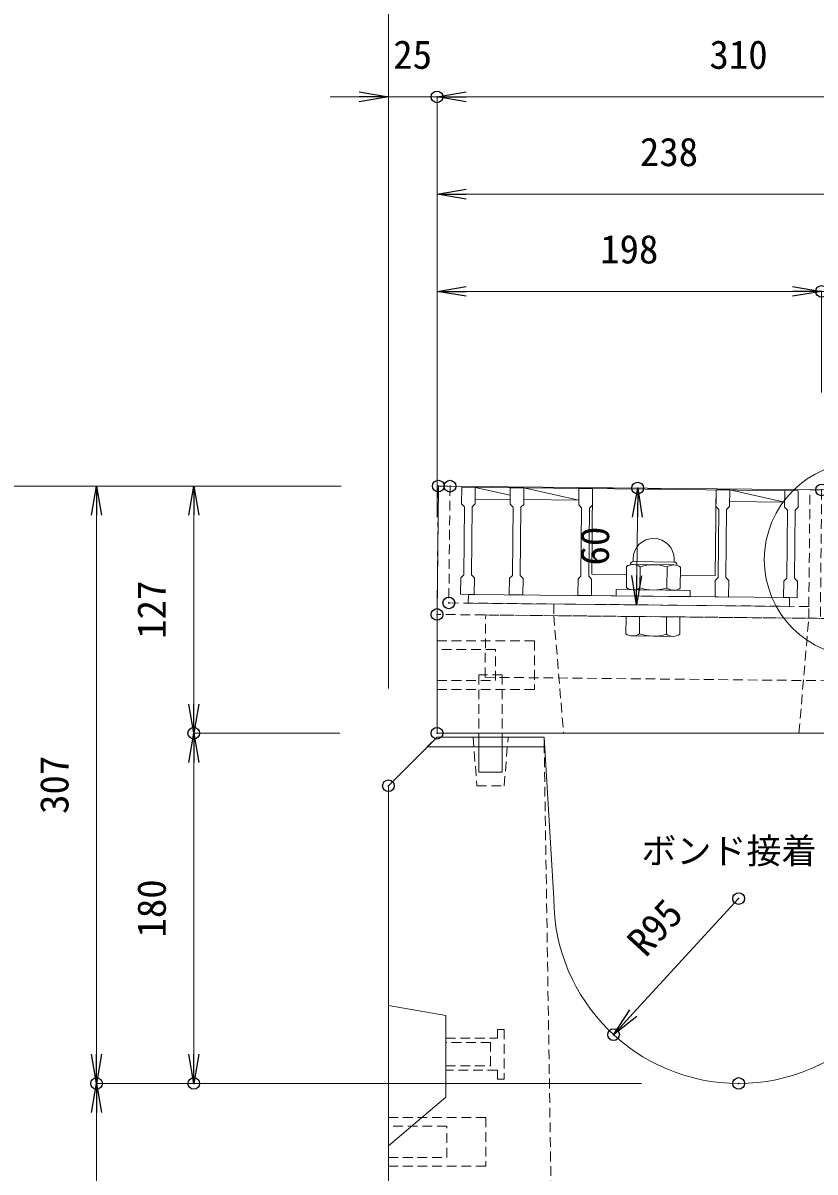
# Model space of a CAD drawing. Units: millimetres, scale not verified. Extents: x -1945 to 4989, y -1420 to 1420.
# Drawn here: x -1559 to -1152, y -409 to 181 of the extents above; entities that cross this region are included whole.
import ezdxf
from ezdxf.enums import TextEntityAlignment as Align

# ---------------------------------------------------------------- set-up
doc = ezdxf.new("R2010")
doc.units = ezdxf.units.MM
doc.header["$LTSCALE"] = 10
doc.header["$PDMODE"] = 32
doc.header["$PDSIZE"] = 6
doc.linetypes.add('USER1', pattern=[0.75, 0.5, -0.25])
doc.layers.add('0-0_0', color=7, linetype='Continuous')
doc.layers.add('0-2_DEFPOINTS', color=7, linetype='Continuous')
for name, color, linetype, lineweight in [('0-3_KIJUN', 7, 'USER1', 18), ('0-5_SUNPO_S10', 3, 'Continuous', 18), ('0-B_10-GR', 30, 'Continuous', 18)]:
    doc.layers.add(name, color=color, linetype=linetype, lineweight=lineweight)
doc.styles.add('ＭＳ ゴシック', font='')
doc.styles.get('ＭＳ ゴシック').set_extended_font_data('MS Gothic')

# ---------------------------------------------------------------- blocks, each defined once
blk = doc.blocks.new('_OPEN')
at = {"layer": '0-0_0'}
blk.add_line((0, 0), (-1, 0), dxfattribs=at)
blk.add_lwpolyline([(-1, 0.1667), (0, 0), (-1, -0.1667)], dxfattribs=at)
blk = doc.blocks.new('D28')
at = {"layer": '0-2_DEFPOINTS'}
for p in [(599.01, 1363.11), (423.34, 1056.12), (753.34, 1056.12)]:
    blk.add_point(p, dxfattribs=at)
at = {"layer": '0-5_SUNPO_S10'}
for p, q in [((549.01, 1363.11), (423.34, 1363.11)), ((423.34, 1348.11), (423.34, 1071.12)), ((703.34, 1056.12), (423.34, 1056.12))]:
    blk.add_line(p, q, dxfattribs=at)
at = {"layer": '0-5_SUNPO_S10', "xscale": 15, "yscale": 15}
for p, rotation in [((423.34, 1363.11), 90), ((423.34, 1056.12), 270)]:
    blk.add_blockref('_OPEN', p, dxfattribs=dict(at, rotation=rotation))
at = {"layer": '0-5_SUNPO_S10', "color": 7, "style": 'ＭＳ ゴシック'}
blk.add_text('307', height=14.66, rotation=90, dxfattribs=at).set_placement((413.34, 1194.61), align=Align.BOTTOM_LEFT)
blk = doc.blocks.new('D22')
at = {"layer": '0-2_DEFPOINTS'}
for p in [(796, 1463.11), (796, 1361.12), (598.34, 1297.12)]:
    blk.add_point(p, dxfattribs=at)
at = {"layer": '0-5_SUNPO_S10'}
for p, q in [((598.34, 1347.12), (598.34, 1463.11)), ((613.34, 1463.11), (781, 1463.11)), ((796, 1411.12), (796, 1463.11))]:
    blk.add_line(p, q, dxfattribs=at)
at = {"layer": '0-5_SUNPO_S10', "xscale": 15, "yscale": 15, "rotation": 180}
blk.add_blockref('_OPEN', (598.34, 1463.11), dxfattribs=at)
at = {"layer": '0-5_SUNPO_S10', "xscale": 15, "yscale": 15}
blk.add_blockref('_OPEN', (796, 1463.11), dxfattribs=at)
at = {"layer": '0-5_SUNPO_S10', "color": 7, "style": 'ＭＳ ゴシック'}
blk.add_text('198', height=14.66, dxfattribs=at).set_placement((682.17, 1473.11), align=Align.BOTTOM_LEFT)
blk = doc.blocks.new('D23')
at = {"layer": '0-2_DEFPOINTS'}
for p in [(598.34, 1563.11), (598.34, 1297.12), (573.34, 1209.11)]:
    blk.add_point(p, dxfattribs=at)
at = {"layer": '0-5_SUNPO_S10'}
for p, q in [((558.34, 1563.11), (543.34, 1563.11)), ((573.34, 1259.11), (573.34, 1563.11)), ((573.34, 1563.11), (598.34, 1563.11)), ((598.34, 1347.12), (598.34, 1563.11)), ((613.34, 1563.11), (628.34, 1563.11))]:
    blk.add_line(p, q, dxfattribs=at)
at = {"layer": '0-5_SUNPO_S10', "xscale": 15, "yscale": 15}
blk.add_blockref('_OPEN', (573.34, 1563.11), dxfattribs=at)
at = {"layer": '0-5_SUNPO_S10', "xscale": 15, "yscale": 15, "rotation": 180}
blk.add_blockref('_OPEN', (598.34, 1563.11), dxfattribs=at)
at = {"layer": '0-5_SUNPO_S10', "color": 7, "style": 'ＭＳ ゴシック'}
blk.add_text('25', height=14.66, dxfattribs=at).set_placement((575.84, 1573.11), align=Align.BOTTOM_LEFT)
blk = doc.blocks.new('D24')
at = {"layer": '0-2_DEFPOINTS'}
for p in [(836.84, 1513.11), (836.84, 1361.85), (598.34, 1297.12)]:
    blk.add_point(p, dxfattribs=at)
at = {"layer": '0-5_SUNPO_S10'}
for p, q in [((598.34, 1347.12), (598.34, 1513.11)), ((613.34, 1513.11), (821.84, 1513.11)), ((836.84, 1411.85), (836.84, 1513.11))]:
    blk.add_line(p, q, dxfattribs=at)
at = {"layer": '0-5_SUNPO_S10', "xscale": 15, "yscale": 15, "rotation": 180}
blk.add_blockref('_OPEN', (598.34, 1513.11), dxfattribs=at)
at = {"layer": '0-5_SUNPO_S10', "xscale": 15, "yscale": 15}
blk.add_blockref('_OPEN', (836.84, 1513.11), dxfattribs=at)
at = {"layer": '0-5_SUNPO_S10', "color": 7, "style": 'ＭＳ ゴシック'}
blk.add_text('238', height=14.66, dxfattribs=at).set_placement((702.59, 1523.11), align=Align.BOTTOM_LEFT)
blk = doc.blocks.new('D26')
at = {"layer": '0-2_DEFPOINTS'}
for p in [(599.01, 1363.11), (473.34, 1236.11), (598.34, 1236.11)]:
    blk.add_point(p, dxfattribs=at)
at = {"layer": '0-5_SUNPO_S10'}
for p, q in [((549.01, 1363.11), (473.34, 1363.11)), ((473.34, 1348.11), (473.34, 1251.11)), ((548.34, 1236.11), (473.34, 1236.11))]:
    blk.add_line(p, q, dxfattribs=at)
at = {"layer": '0-5_SUNPO_S10', "xscale": 15, "yscale": 15}
for p, rotation in [((473.34, 1363.11), 90), ((473.34, 1236.11), 270)]:
    blk.add_blockref('_OPEN', p, dxfattribs=dict(at, rotation=rotation))
at = {"layer": '0-5_SUNPO_S10', "color": 7, "style": 'ＭＳ ゴシック'}
blk.add_text('127', height=14.66, rotation=90, dxfattribs=at).set_placement((463.34, 1284.61), align=Align.BOTTOM_LEFT)
blk = doc.blocks.new('D27')
at = {"layer": '0-2_DEFPOINTS'}
for p in [(598.34, 1236.11), (473.34, 1056.12), (753.34, 1056.12)]:
    blk.add_point(p, dxfattribs=at)
at = {"layer": '0-5_SUNPO_S10'}
for p, q in [((548.34, 1236.11), (473.34, 1236.11)), ((473.34, 1221.11), (473.34, 1071.12)), ((703.34, 1056.12), (473.34, 1056.12))]:
    blk.add_line(p, q, dxfattribs=at)
at = {"layer": '0-5_SUNPO_S10', "xscale": 15, "yscale": 15}
for p, rotation in [((473.34, 1236.11), 90), ((473.34, 1056.12), 270)]:
    blk.add_blockref('_OPEN', p, dxfattribs=dict(at, rotation=rotation))
at = {"layer": '0-5_SUNPO_S10', "color": 7, "style": 'ＭＳ ゴシック'}
blk.add_text('180', height=14.66, rotation=90, dxfattribs=at).set_placement((463.34, 1131.11), align=Align.BOTTOM_LEFT)
blk = doc.blocks.new('D29')
at = {"layer": '0-2_DEFPOINTS'}
for p in [(753.34, 1056.12), (423.34, 911.12), (658.34, 911.12)]:
    blk.add_point(p, dxfattribs=at)
at = {"layer": '0-5_SUNPO_S10'}
for p, q in [((703.34, 1056.12), (423.34, 1056.12)), ((423.34, 1041.12), (423.34, 926.12)), ((608.34, 911.12), (423.34, 911.12))]:
    blk.add_line(p, q, dxfattribs=at)
at = {"layer": '0-5_SUNPO_S10', "xscale": 15, "yscale": 15}
for p, rotation in [((423.34, 1056.12), 90), ((423.34, 911.12), 270)]:
    blk.add_blockref('_OPEN', p, dxfattribs=dict(at, rotation=rotation))
at = {"layer": '0-5_SUNPO_S10', "color": 7, "style": 'ＭＳ ゴシック'}
blk.add_text('145', height=14.66, rotation=90, dxfattribs=at).set_placement((413.34, 968.62), align=Align.BOTTOM_LEFT)
blk = doc.blocks.new('D31')
at = {"layer": '0-2_DEFPOINTS'}
for p in [(599.01, 1363.11), (373.34, 831.12), (593.34, 831.12)]:
    blk.add_point(p, dxfattribs=at)
at = {"layer": '0-5_SUNPO_S10'}
for p, q in [((549.01, 1363.11), (373.34, 1363.11)), ((373.34, 1348.11), (373.34, 846.12)), ((543.34, 831.12), (373.34, 831.12))]:
    blk.add_line(p, q, dxfattribs=at)
at = {"layer": '0-5_SUNPO_S10', "xscale": 15, "yscale": 15}
for p, rotation in [((373.34, 1363.11), 90), ((373.34, 831.12), 270)]:
    blk.add_blockref('_OPEN', p, dxfattribs=dict(at, rotation=rotation))
at = {"layer": '0-5_SUNPO_S10', "color": 7, "style": 'ＭＳ ゴシック'}
blk.add_text('532', height=14.66, rotation=90, dxfattribs=at).set_placement((363.34, 1082.11), align=Align.BOTTOM_LEFT)
blk = doc.blocks.new('D20')
at = {"layer": '0-2_DEFPOINTS'}
for p in [(933.34, 1613.11), (573.34, 1209.11), (933.34, 1209.11)]:
    blk.add_point(p, dxfattribs=at)
at = {"layer": '0-5_SUNPO_S10'}
for p, q in [((573.34, 1259.11), (573.34, 1613.11)), ((588.34, 1613.11), (918.34, 1613.11)), ((933.34, 1259.11), (933.34, 1613.11))]:
    blk.add_line(p, q, dxfattribs=at)
at = {"layer": '0-5_SUNPO_S10', "xscale": 15, "yscale": 15, "rotation": 180}
blk.add_blockref('_OPEN', (573.34, 1613.11), dxfattribs=at)
at = {"layer": '0-5_SUNPO_S10', "xscale": 15, "yscale": 15}
blk.add_blockref('_OPEN', (933.34, 1613.11), dxfattribs=at)
at = {"layer": '0-5_SUNPO_S10', "color": 7, "style": 'ＭＳ ゴシック'}
blk.add_text('360', height=14.66, dxfattribs=at).set_placement((738.34, 1623.11), align=Align.BOTTOM_LEFT)
blk = doc.blocks.new('D21')
at = {"layer": '0-2_DEFPOINTS'}
for p in [(836.84, 1463.11), (796, 1361.12), (836.84, 1361.85)]:
    blk.add_point(p, dxfattribs=at)
at = {"layer": '0-5_SUNPO_S10'}
for p, q in [((781, 1463.11), (766, 1463.11)), ((796, 1411.12), (796, 1463.11)), ((796, 1463.11), (836.84, 1463.11)), ((836.84, 1411.85), (836.84, 1463.11)), ((851.84, 1463.11), (866.84, 1463.11))]:
    blk.add_line(p, q, dxfattribs=at)
at = {"layer": '0-5_SUNPO_S10', "xscale": 15, "yscale": 15}
blk.add_blockref('_OPEN', (796, 1463.11), dxfattribs=at)
at = {"layer": '0-5_SUNPO_S10', "xscale": 15, "yscale": 15, "rotation": 180}
blk.add_blockref('_OPEN', (836.84, 1463.11), dxfattribs=at)
at = {"layer": '0-5_SUNPO_S10', "color": 7, "style": 'ＭＳ ゴシック'}
blk.add_text('40', height=14.66, dxfattribs=at).set_placement((806.42, 1473.11), align=Align.BOTTOM_LEFT)
blk = doc.blocks.new('D34')
at = {"layer": '0-2_DEFPOINTS'}
for p in [(753.34, 1151.12), (689.04, 1081.18)]:
    blk.add_point(p, dxfattribs=at)
at = {"layer": '0-5_SUNPO_S10'}
blk.add_line((753.34, 1151.12), (699.19, 1092.23), dxfattribs=at)
at = {"layer": '0-5_SUNPO_S10', "xscale": 15, "yscale": 15, "rotation": 227.40215}
blk.add_blockref('_OPEN', (689.04, 1081.18), dxfattribs=at)
at = {"layer": '0-5_SUNPO_S10', "color": 7, "style": 'ＭＳ ゴシック'}
blk.add_text('R95', height=14.66, rotation=47.402, dxfattribs=at).set_placement((708.75, 1117.4), align=Align.BOTTOM_LEFT)
blk = doc.blocks.new('M16_insert_dan')
at = {"layer": '0-3_KIJUN', "color": 3}
for points in [[(0, -12.5), (-50, -12.5), (-50, 12.5), (0, 12.5)], [(0, 8), (-30, 8), (-30, -8), (0, -8)]]:
    blk.add_lwpolyline(points, close=True, dxfattribs=at)
blk = doc.blocks.new('D35')
at = {"layer": '0-2_DEFPOINTS'}
for p in [(605.01, 1363.05), (701.45, 1362.07), (604.4, 1303.05)]:
    blk.add_point(p, dxfattribs=at)
at = {"layer": '0-5_SUNPO_S10'}
for p, q in [((655.01, 1362.54), (701.45, 1362.07)), ((700.99, 1317.08), (701.3, 1347.07)), ((654.4, 1302.55), (700.84, 1302.08))]:
    blk.add_line(p, q, dxfattribs=at)
at = {"layer": '0-5_SUNPO_S10', "xscale": 15, "yscale": 15}
for p, rotation in [((701.45, 1362.07), 89.41929), ((700.84, 1302.08), 269.41929)]:
    blk.add_blockref('_OPEN', p, dxfattribs=dict(at, rotation=rotation))
at = {"layer": '0-5_SUNPO_S10', "color": 7, "style": 'ＭＳ ゴシック'}
blk.add_text('60', height=14.66, rotation=89.419, dxfattribs=at).set_placement((691.04, 1322.18), align=Align.BOTTOM_LEFT)
blk = doc.blocks.new('D38')
at = {"layer": '0-2_DEFPOINTS'}
for p in [(598.34, 1563.11), (908.34, 1301.85), (598.34, 1297.12)]:
    blk.add_point(p, dxfattribs=at)
at = {"layer": '0-5_SUNPO_S10'}
for p, q in [((598.34, 1347.12), (598.34, 1563.11)), ((893.34, 1563.11), (613.34, 1563.11)), ((908.34, 1351.85), (908.34, 1563.11))]:
    blk.add_line(p, q, dxfattribs=at)
at = {"layer": '0-5_SUNPO_S10', "xscale": 15, "yscale": 15, "rotation": 180}
blk.add_blockref('_OPEN', (598.34, 1563.11), dxfattribs=at)
at = {"layer": '0-5_SUNPO_S10', "xscale": 15, "yscale": 15}
blk.add_blockref('_OPEN', (908.34, 1563.11), dxfattribs=at)
at = {"layer": '0-5_SUNPO_S10', "color": 7, "style": 'ＭＳ ゴシック'}
blk.add_text('310', height=14.66, dxfattribs=at).set_placement((738.34, 1573.11), align=Align.BOTTOM_LEFT)
blk = doc.blocks.new('A$C0B16366A')
at = {"layer": '0-B_10-GR'}
for p, q in [((0, 67), (0, 75.5)), ((0, 75.5), (7, 75.5)), ((0, 75.5), (173, 75.5)), ((7, 75.5), (7, 67)), ((7, 75.5), (25, 71.68)), ((25, 75.5), (32, 75.5)), ((25, 67), (25, 75.5)), ((32, 75.5), (32, 67)), ((32, 75.5), (60.25, 69.5)), ((60.25, 75.5), (67.25, 75.5)), ((60.25, 67), (60.25, 75.5)), ((67.25, 75.5), (67.25, 67)), ((67.25, 75.5), (67.25, 31.5)), ((95.5, 75.5), (102.5, 75.5)), ((130.75, 67), (130.75, 75.5)), ((130.75, 75.5), (137.75, 75.5)), ((130.75, 75.5), (130.75, 31.5)), ((137.75, 75.5), (137.75, 67)), ((137.75, 75.5), (166, 69.5)), ((166, 67), (166, 75.5)), ((166, 75.5), (173, 75.5)), ((173, 75.5), (173, 67)), ((0, 67), (1.5, 65.5)), ((1.5, 30.5), (1.5, 65.5)), ((7, 67), (5.5, 65.5)), ((5.5, 65.5), (5.5, 30.5)), ((7, 69.5), (25, 69.5)), ((25, 67), (26.5, 65.5)), ((26.5, 30.5), (26.5, 65.5)), ((32, 67), (30.5, 65.5)), ((30.5, 65.5), (30.5, 30.5)), ((32, 69.5), (60.25, 69.5)), ((60.25, 67), (61.75, 65.5)), ((61.75, 30.5), (61.75, 65.5)), ((67.25, 67), (65.75, 65.5)), ((65.75, 65.5), (65.75, 30.5)), ((130.75, 67), (132.25, 65.5)), ((132.25, 30.5), (132.25, 65.5)), ((137.75, 67), (136.25, 65.5)), ((136.25, 65.5), (136.25, 30.5)), ((137.75, 69.5), (166, 69.5)), ((166, 67), (167.5, 65.5)), ((167.5, 30.5), (167.5, 65.5)), ((173, 67), (171.5, 65.5)), ((171.5, 65.5), (171.5, 30.5)), ((85.15, 24.78), (85.15, 35.62)), ((88.5, 39.7), (88.5, 38.2)), ((88.5, 38.2), (109.5, 38.2)), ((88.61, 36.7), (109.39, 36.7)), ((92.07, 24.78), (92.07, 35.62)), ((105.93, 24.78), (105.93, 35.62)), ((109.5, 39.7), (109.5, 38.2)), ((112.86, 24.78), (112.86, 35.62)), ((1.5, 30.5), (0, 29)), ((5.5, 30.5), (7, 29)), ((26.5, 30.5), (25, 29)), ((30.5, 30.5), (32, 29)), ((61.75, 30.5), (60.25, 29)), ((65.75, 30.5), (67.25, 29)), ((67.25, 31.5), (85.15, 31.5)), ((112.86, 31.5), (130.75, 31.5)), ((132.25, 30.5), (130.75, 29)), ((136.25, 30.5), (137.75, 29)), ((167.5, 30.5), (166, 29)), ((171.5, 30.5), (173, 29)), ((0, 20.5), (0, 29)), ((7, 29), (7, 20.5)), ((32, 29), (32, 20.5)), ((67.25, 29), (67.25, 20.5)), ((109.39, 23.7), (88.61, 23.7)), ((130.75, 20.5), (130.75, 29)), ((137.75, 29), (137.75, 20.5)), ((166, 20.5), (166, 29)), ((173, 29), (173, 20.5)), ((7, 20.5), (0, 20.5)), ((4, 20.5), (169, 20.5)), ((65.5, 20.5), (120.5, 20.5)), ((137.75, 20.5), (130.75, 20.5)), ((173, 20.5), (166, 20.5)), ((169, 20.5), (169, 16)), ((85.15, 10), (85.15, 1.08)), ((92.07, 10), (92.07, 1.08)), ((105.93, 10), (105.93, 1.08)), ((88.61, 0), (109.39, 0))]:
    blk.add_line(p, q, dxfattribs=at)
for points in [[(32, 20.5), (25, 20.5), (25, 29)], [(67.25, 20.5), (60.25, 20.5), (60.25, 29)], [(4, 20.5), (4, 16), (169, 16)], [(85.15, 10), (112.86, 10), (112.86, 1.08)]]:
    blk.add_lwpolyline(points, dxfattribs=at)
blk.add_lwpolyline([(118, 23.7), (80, 23.7), (80, 20.5), (118, 20.5)], close=True, dxfattribs=at)
for centre, radius, start, end in [((99, 39.7), 10.5, 0, 180), ((88.61, 30.61), 6.09, 55.33, 124.67), ((88.5, 36.7), 1.5, 90, 180), ((99, 13.96), 22.74, 72.259, 107.741), ((109.39, 30.61), 6.09, 55.33, 124.67), ((109.5, 36.7), 1.5, 0, 90), ((88.61, 29.79), 6.09, 235.33, 304.67), ((99, 46.44), 22.74, 252.259, 287.741), ((109.39, 29.79), 6.09, 235.33, 304.67), ((88.61, 6.09), 6.09, 235.33, 304.67), ((99, 22.74), 22.74, 252.259, 287.741), ((109.39, 6.09), 6.09, 235.33, 304.67)]:
    blk.add_arc(centre, radius, start, end, dxfattribs=at)

msp = doc.modelspace()

# ---------------------------------------------------------------- linework, layer by layer
at = {"layer": '0-3_KIJUN'}
for points in [[(-1155.61, -118.82), (-1155, -58.82), (-1149, -58.88), (-1149.67, -124.88), (-1346.66, -122.88), (-1345.99, -56.89), (-1339.99, -56.95), (-1340.6, -116.95)], [(-1321.66, -123.14), (-1061.67, -125.77), (-1062, -157.77), (-1321.99, -155.14)], [(-1313.16, -153.89), (-1325.16, -153.89), (-1325.16, -203.89), (-1313.16, -203.89)], [(-1310.16, -185.89), (-1328.16, -185.89), (-1326.16, -210.89), (-1312.16, -210.89)], [(-1342.16, -357.11), (-1342.16, -340.66), (-1315.66, -340.66), (-1315.66, -336.13), (-1312.16, -336.13), (-1312.16, -361.63), (-1315.66, -361.63), (-1315.66, -357.11)], [(-1342.16, -342.88), (-1342.16, -354.88), (-1319.16, -354.88), (-1319.16, -342.88)]]:
    msp.add_lwpolyline(points, close=True, dxfattribs=at)
at = {"layer": '0-3_KIJUN', "linetype": 'Continuous'}
for points in [[(-1346.66, -183.89), (-1346.66, -122.88), (-1345.99, -56.89), (-1149, -58.88), (-1108.16, -58.15), (-1103.16, -118.15), (-1036.66, -118.15), (-1036.66, -183.89)], [(-1346.66, -185.89), (-1291.66, -185.89), (-1291.36, -190.88), (-1351.66, -190.88)], [(-1325.16, -183.89), (-1313.16, -183.89), (-1313.16, -203.89), (-1325.16, -203.89)], [(-1342.16, -328.88), (-1371.66, -323.88), (-1371.66, -395.88), (-1342.16, -370.88)]]:
    msp.add_lwpolyline(points, close=True, dxfattribs=at)
at = {"layer": '0-3_KIJUN'}
for points in [[(-1286.6, -117.49), (-1286.66, -123.49), (-1281.66, -183.89), (-1160.67, -183.89), (-1155.67, -124.82), (-1155.61, -118.82)], [(-1091.66, -185.89), (-1096.66, -508.88), (-1286.66, -508.88), (-1291.66, -185.89)]]:
    msp.add_lwpolyline(points, dxfattribs=at)
at = {"layer": '0-3_KIJUN', "linetype": 'Continuous'}
msp.add_lwpolyline([(-1031.66, -588.88), (-1351.66, -588.88), (-1371.66, -568.88), (-1371.66, -210.89), (-1346.66, -185.89), (-1291.66, -185.89), (-1286.66, -268.88)], dxfattribs=at)
msp.add_arc((-1191.66, -268.88), 95, 180, 0, dxfattribs=at)
at = {"layer": '0-5_SUNPO_S10'}
msp.add_circle((-1128.47, -94.7), 50, dxfattribs=at)

# ---------------------------------------------------------------- block references
at = {"layer": '0-3_KIJUN', "rotation": 180}
for p in [(-1346.66, -148.89), (-1371.66, -393.88)]:
    msp.add_blockref('M16_insert_dan', p, dxfattribs=at)
at = {"layer": '0-5_SUNPO_S10'}
for name in ['D20', 'D23', 'D38', 'D24', 'D22', 'D21', 'D31', 'D28', 'D26', 'D35', 'D27', 'D34', 'D29']:
    msp.add_blockref(name, (-1945, -1420), dxfattribs=at)
at = {"layer": '0-B_10-GR', "rotation": 359.41929}
msp.add_blockref('A$C0B16366A', (-1334.76, -133.01), dxfattribs=at)

# ---------------------------------------------------------------- texts
at = {"layer": '0-5_SUNPO_S10', "color": 7, "style": 'ＭＳ ゴシック'}
msp.add_text('ボンド接着', height=13.2, dxfattribs=at).set_placement((-1241.66, -254.89), align=Align.BOTTOM_LEFT)

doc.saveas('drawing.dxf')
